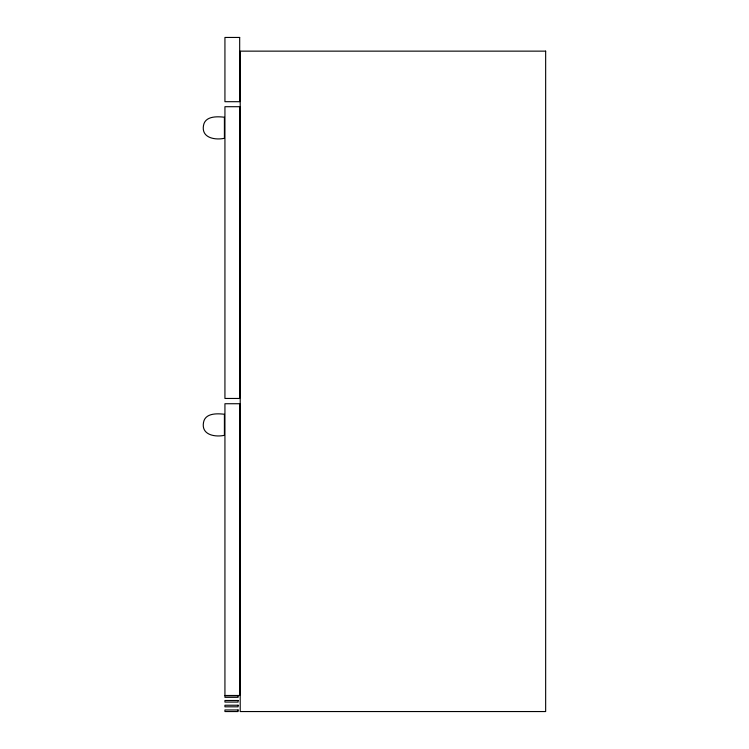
<?xml version="1.0" encoding="UTF-8"?>
<svg xmlns="http://www.w3.org/2000/svg" width="749" height="749" viewBox="0 0 749 749"><rect width="100%" height="100%" fill="white"/><g stroke="black" fill="none" stroke-linecap="round" stroke-linejoin="round"><path stroke-width="1.12" d="M203.494 125.504C201.209 137.975 215.075 140.297 224.41 138.303L224.41 117.237C217.182 116.376 205.114 115.898 203.494 125.504M203.494 422.53C201.209 435 215.075 437.322 224.41 435.328L224.41 414.263C217.182 413.401 205.114 412.924 203.494 422.53M239.68 37.45L224.934 37.45L224.934 101.695L239.68 101.695L239.68 37.45M545.656 51.138L240.204 51.138L240.204 711.55L545.656 711.55L545.656 51.138M239.68 106.704L224.934 106.704L224.934 398.459L239.68 398.459L239.68 106.704M239.68 403.73L224.934 403.73L224.934 695.484L239.68 695.484L239.68 403.73M238.098 695.746L224.934 695.746L224.934 697.328L238.098 697.328L238.098 695.746M238.098 700.493L224.934 700.493L224.934 702.075L238.098 702.075L238.098 700.493M238.098 705.23L224.934 705.23L224.934 706.813L238.098 706.813L238.098 705.23M238.098 709.968L224.934 709.968L224.934 711.55L238.098 711.55L238.098 709.968"/></g></svg>
